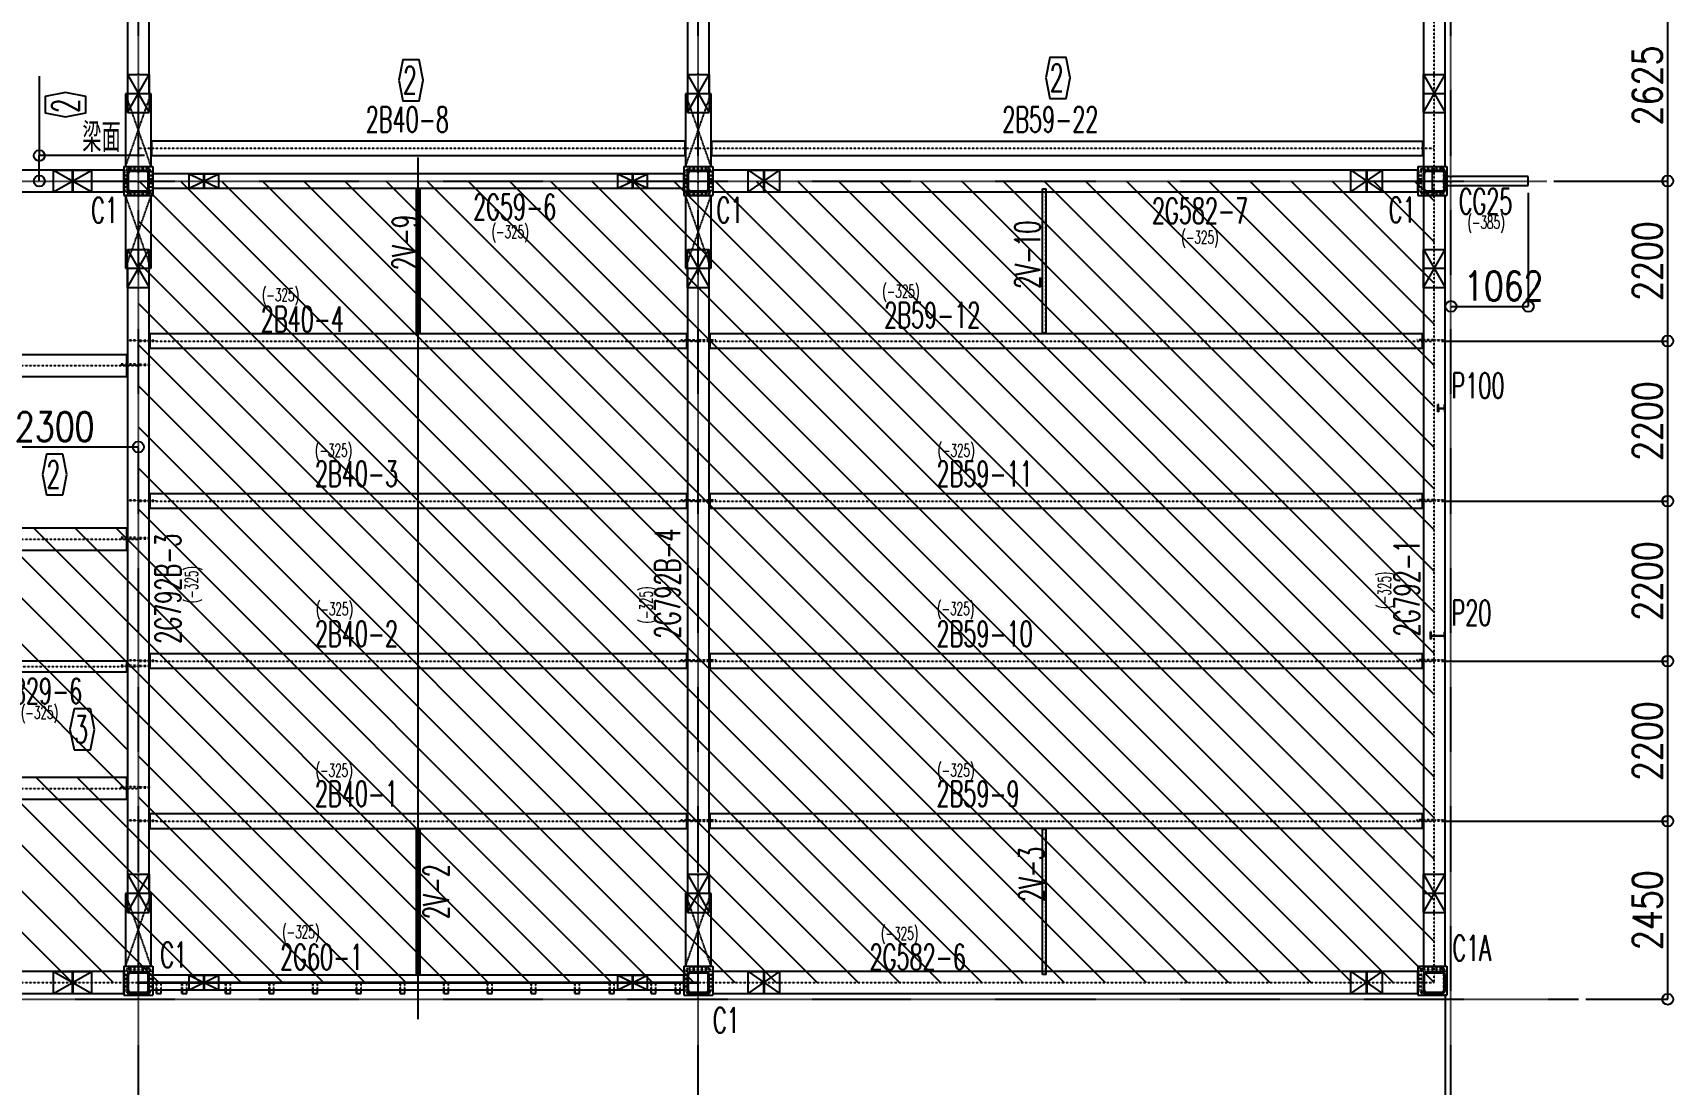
# Model space of a CAD drawing. Header units: millimetres. Extents: x -87051 to 180003, y -2961 to 97158.
# Drawn here: x 39429 to 61986, y 17183 to 31638 of the extents above; entities that cross this region are included whole.
import ezdxf
from ezdxf.enums import TextEntityAlignment as Align

# ---------------------------------------------------------------- set-up
doc = ezdxf.new("R2010")
doc.units = ezdxf.units.MM
doc.header["$LTSCALE"] = 0.2
doc.linetypes.add('CENTER', pattern=[2, 1.25, -0.25, 0.25, -0.25])
doc.linetypes.add('HIDDEN', pattern=[0.375, 0.25, -0.125])
doc.layers.add('梁側', color=7, linetype='Continuous')
doc.styles.get("Standard").update_dxf_attribs({"font": 'simplex.shx', "width": 0.8, "height": 700, "bigfont": 'extfont2.shx'})

msp = doc.modelspace()

# ---------------------------------------------------------------- linework, layer by layer
at = {"color": 8, "linetype": 'CENTER'}
for p, q in [((40880.4, 16438.1), (40880.4, 49550.6)), ((48580.4, 16438.1), (48580.4, 49550.6)), ((58930.4, 16438.1), (58930.4, 49550.6)), ((10730.4, 29600.6), (60244.7, 29600.6)), ((10730.4, 18350.6), (60682.7, 18350.6))]:
    msp.add_line(p, q, dxfattribs=at)
at = {"color": 8, "linetype": 'HIDDEN'}
for p, q in [((58700.4, 29600.6), (58700.4, 40100.6)), ((40705.4, 29800.6), (41055.4, 30800.6)), ((41055.4, 29800.6), (40705.4, 30800.6)), ((48405.4, 29800.6), (48755.4, 30800.6)), ((48755.4, 29800.6), (48405.4, 30800.6)), ((40880.4, 30050.6), (48580.4, 30050.6)), ((48580.4, 30050.1), (58700.4, 30050.1)), ((40752.9, 29775.6), (41007.9, 29775.6)), ((48452.9, 29775.6), (48707.9, 29775.6)), ((58547.9, 29775.6), (58802.9, 29775.6)), ((40705.4, 29473.1), (40705.4, 29728.1)), ((40724.4, 29473.1), (40724.4, 29728.1)), ((40752.9, 29756.6), (41007.9, 29756.6)), ((41036.4, 29473.1), (41036.4, 29728.1)), ((41055.4, 29473.1), (41055.4, 29728.1)), ((48405.4, 29473.1), (48405.4, 29728.1)), ((48424.4, 29473.1), (48424.4, 29728.1)), ((48452.9, 29756.6), (48707.9, 29756.6)), ((48736.4, 29473.1), (48736.4, 29728.1)), ((48755.4, 29473.1), (48755.4, 29728.1)), ((58500.4, 29473.1), (58500.4, 29728.1)), ((58519.4, 29473.1), (58519.4, 29728.1)), ((58547.9, 29756.6), (58802.9, 29756.6)), ((58700.4, 18580.6), (58700.4, 29600.6)), ((58831.4, 29473.1), (58831.4, 29728.1)), ((58850.4, 29473.1), (58850.4, 29728.1)), ((40705.4, 28400.6), (41055.4, 29400.6)), ((41055.4, 28400.6), (40705.4, 29400.6)), ((40752.9, 29444.6), (41007.9, 29444.6)), ((40752.9, 29425.6), (41007.9, 29425.6)), ((44750.4, 27510.6), (44750.4, 29491.1)), ((48405.4, 28400.6), (48755.4, 29400.6)), ((48755.4, 28400.6), (48405.4, 29400.6)), ((48452.9, 29444.6), (48707.9, 29444.6)), ((48452.9, 29425.6), (48707.9, 29425.6)), ((53360.4, 27510.6), (53360.4, 29491.1)), ((58547.9, 29444.6), (58802.9, 29444.6)), ((58547.9, 29425.6), (58802.9, 29425.6)), ((40873.4, 27413.6), (40730.4, 27413.6)), ((40730.4, 27413.6), (40730.4, 27404.6)), ((40873.4, 27404.6), (40730.4, 27404.6)), ((40873.4, 27413.6), (40873.4, 27404.6)), ((40880.4, 27400.6), (48580.4, 27400.6)), ((40887.4, 27413.6), (41030.4, 27413.6)), ((40887.4, 27413.6), (40887.4, 27404.6)), ((40887.4, 27404.6), (41030.4, 27404.6)), ((41040.4, 27413.6), (41120.4, 27413.6)), ((41040.4, 27404.6), (41120.4, 27404.6)), ((41120.4, 27413.6), (41120.4, 27404.6)), ((48420.4, 27413.6), (48340.4, 27413.6)), ((48340.4, 27413.6), (48340.4, 27404.6)), ((48420.4, 27404.6), (48340.4, 27404.6)), ((48573.4, 27413.6), (48430.4, 27413.6)), ((48573.4, 27404.6), (48430.4, 27404.6)), ((48573.4, 27413.6), (48573.4, 27404.6)), ((48580.4, 27400.6), (58700.4, 27400.6)), ((48587.4, 27417.6), (48730.4, 27417.6)), ((48587.4, 27417.6), (48587.4, 27405.6)), ((48587.4, 27405.6), (48730.4, 27405.6)), ((48740.4, 27417.6), (48820.4, 27417.6)), ((48740.4, 27405.6), (48820.4, 27405.6)), ((48820.4, 27417.6), (48820.4, 27405.6)), ((58540.4, 27417.6), (58460.4, 27417.6)), ((58460.4, 27417.6), (58460.4, 27405.6)), ((58540.4, 27405.6), (58460.4, 27405.6)), ((58693.4, 27417.6), (58550.4, 27417.6)), ((58693.4, 27405.6), (58550.4, 27405.6)), ((58693.4, 27417.6), (58693.4, 27405.6)), ((58707.4, 27417.6), (58850.4, 27417.6)), ((58707.4, 27417.6), (58707.4, 27405.6)), ((58707.4, 27405.6), (58850.4, 27405.6)), ((58850.4, 27417.6), (58850.4, 27405.6)), ((40720.4, 27084.6), (40640.4, 27084.6)), ((40640.4, 27084.6), (40640.4, 27068.6)), ((40720.4, 27068.6), (40640.4, 27068.6)), ((40873.4, 27084.6), (40730.4, 27084.6)), ((40873.4, 27068.6), (40730.4, 27068.6)), ((40873.4, 27084.6), (40873.4, 27068.6)), ((40887.4, 27084.6), (41030.4, 27084.6)), ((40887.4, 27084.6), (40887.4, 27068.6)), ((40887.4, 27068.6), (41030.4, 27068.6)), ((41030.4, 27084.6), (41030.4, 27068.6)), ((30680.4, 27062.6), (40880.4, 27062.6)), ((40873.4, 25213.6), (40730.4, 25213.6)), ((40730.4, 25213.6), (40730.4, 25204.6)), ((40873.4, 25204.6), (40730.4, 25204.6)), ((40873.4, 25213.6), (40873.4, 25204.6)), ((40880.4, 25200.6), (48580.4, 25200.6)), ((40887.4, 25213.6), (41030.4, 25213.6)), ((40887.4, 25213.6), (40887.4, 25204.6)), ((40887.4, 25204.6), (41030.4, 25204.6)), ((41040.4, 25213.6), (41120.4, 25213.6)), ((41040.4, 25204.6), (41120.4, 25204.6)), ((41120.4, 25213.6), (41120.4, 25204.6)), ((48420.4, 25213.6), (48340.4, 25213.6)), ((48340.4, 25213.6), (48340.4, 25204.6)), ((48420.4, 25204.6), (48340.4, 25204.6)), ((48573.4, 25213.6), (48430.4, 25213.6)), ((48573.4, 25204.6), (48430.4, 25204.6)), ((48573.4, 25213.6), (48573.4, 25204.6)), ((48580.4, 25200.6), (58700.4, 25200.6)), ((48587.4, 25217.6), (48730.4, 25217.6)), ((48587.4, 25217.6), (48587.4, 25205.6)), ((48587.4, 25205.6), (48730.4, 25205.6)), ((48740.4, 25217.6), (48820.4, 25217.6)), ((48740.4, 25205.6), (48820.4, 25205.6)), ((48820.4, 25217.6), (48820.4, 25205.6)), ((58540.4, 25217.6), (58460.4, 25217.6)), ((58460.4, 25217.6), (58460.4, 25205.6)), ((58540.4, 25205.6), (58460.4, 25205.6)), ((58693.4, 25217.6), (58550.4, 25217.6)), ((58693.4, 25205.6), (58550.4, 25205.6)), ((58693.4, 25217.6), (58693.4, 25205.6)), ((58707.4, 25217.6), (58850.4, 25217.6)), ((58707.4, 25217.6), (58707.4, 25205.6)), ((58707.4, 25205.6), (58850.4, 25205.6)), ((58850.4, 25217.6), (58850.4, 25205.6)), ((30680.4, 24675.6), (40880.4, 24675.6)), ((40720.4, 24697.6), (40640.4, 24697.6)), ((40640.4, 24697.6), (40640.4, 24681.6)), ((40720.4, 24681.6), (40640.4, 24681.6)), ((40873.4, 24697.6), (40730.4, 24697.6)), ((40873.4, 24681.6), (40730.4, 24681.6)), ((40873.4, 24697.6), (40873.4, 24681.6)), ((40887.4, 24697.6), (41030.4, 24697.6)), ((40887.4, 24697.6), (40887.4, 24681.6)), ((40887.4, 24681.6), (41030.4, 24681.6)), ((41030.4, 24697.6), (41030.4, 24681.6)), ((40873.4, 23013.6), (40730.4, 23013.6)), ((40730.4, 23013.6), (40730.4, 23004.6)), ((40873.4, 23013.6), (40873.4, 23004.6)), ((40887.4, 23013.6), (41030.4, 23013.6)), ((40887.4, 23013.6), (40887.4, 23004.6)), ((41040.4, 23013.6), (41120.4, 23013.6)), ((41120.4, 23013.6), (41120.4, 23004.6)), ((48420.4, 23013.6), (48340.4, 23013.6)), ((48340.4, 23013.6), (48340.4, 23004.6)), ((48573.4, 23013.6), (48430.4, 23013.6)), ((48573.4, 23013.6), (48573.4, 23004.6)), ((48587.4, 23017.6), (48730.4, 23017.6)), ((48587.4, 23017.6), (48587.4, 23005.6)), ((48740.4, 23017.6), (48820.4, 23017.6)), ((48820.4, 23017.6), (48820.4, 23005.6)), ((58540.4, 23017.6), (58460.4, 23017.6)), ((58460.4, 23017.6), (58460.4, 23005.6)), ((58693.4, 23017.6), (58550.4, 23017.6)), ((58693.4, 23017.6), (58693.4, 23005.6)), ((58707.4, 23017.6), (58850.4, 23017.6)), ((58707.4, 23017.6), (58707.4, 23005.6)), ((58850.4, 23017.6), (58850.4, 23005.6)), ((38429.9, 22925.6), (40880.4, 22925.6)), ((40720.4, 22937.4), (40640.4, 22937.4)), ((40640.4, 22937.4), (40640.4, 22928.4)), ((40720.4, 22928.4), (40640.4, 22928.4)), ((40873.4, 23004.6), (40730.4, 23004.6)), ((40873.4, 22937.4), (40730.4, 22937.4)), ((40873.4, 22928.4), (40730.4, 22928.4)), ((40873.4, 22937.4), (40873.4, 22928.4)), ((40880.4, 23000.6), (48580.4, 23000.6)), ((40887.4, 23004.6), (41030.4, 23004.6)), ((40887.4, 22937.4), (41030.4, 22937.4)), ((40887.4, 22937.4), (40887.4, 22928.4)), ((40887.4, 22928.4), (41030.4, 22928.4)), ((41030.4, 22937.4), (41030.4, 22928.4)), ((41040.4, 23004.6), (41120.4, 23004.6)), ((48420.4, 23004.6), (48340.4, 23004.6)), ((48573.4, 23004.6), (48430.4, 23004.6)), ((48580.4, 23000.6), (58700.4, 23000.6)), ((48587.4, 23005.6), (48730.4, 23005.6)), ((48740.4, 23005.6), (48820.4, 23005.6)), ((58540.4, 23005.6), (58460.4, 23005.6)), ((58693.4, 23005.6), (58550.4, 23005.6)), ((58707.4, 23005.6), (58850.4, 23005.6)), ((30680.4, 21250.6), (40880.4, 21250.6)), ((40720.4, 21273.1), (40640.4, 21273.1)), ((40640.4, 21273.1), (40640.4, 21257.1)), ((40720.4, 21257.1), (40640.4, 21257.1)), ((40873.4, 21273.1), (40730.4, 21273.1)), ((40873.4, 21257.1), (40730.4, 21257.1)), ((40873.4, 21273.1), (40873.4, 21257.1)), ((40887.4, 21273.1), (41030.4, 21273.1)), ((40887.4, 21273.1), (40887.4, 21257.1)), ((40887.4, 21257.1), (41030.4, 21257.1)), ((41030.4, 21273.1), (41030.4, 21257.1)), ((40873.4, 20813.6), (40730.4, 20813.6)), ((40730.4, 20813.6), (40730.4, 20804.6)), ((40873.4, 20804.6), (40730.4, 20804.6)), ((40873.4, 20813.6), (40873.4, 20804.6)), ((40880.4, 20800.6), (48580.4, 20800.6)), ((40887.4, 20813.6), (41030.4, 20813.6)), ((40887.4, 20813.6), (40887.4, 20804.6)), ((40887.4, 20804.6), (41030.4, 20804.6)), ((41040.4, 20813.6), (41120.4, 20813.6)), ((41040.4, 20804.6), (41120.4, 20804.6)), ((41120.4, 20813.6), (41120.4, 20804.6)), ((48420.4, 20813.6), (48340.4, 20813.6)), ((48340.4, 20813.6), (48340.4, 20804.6)), ((48420.4, 20804.6), (48340.4, 20804.6)), ((48573.4, 20813.6), (48430.4, 20813.6)), ((48573.4, 20804.6), (48430.4, 20804.6)), ((48573.4, 20813.6), (48573.4, 20804.6)), ((48580.4, 20800.6), (58700.4, 20800.6)), ((48587.4, 20817.6), (48730.4, 20817.6)), ((48587.4, 20817.6), (48587.4, 20805.6)), ((48587.4, 20805.6), (48730.4, 20805.6)), ((48740.4, 20817.6), (48820.4, 20817.6)), ((48740.4, 20805.6), (48820.4, 20805.6)), ((48820.4, 20817.6), (48820.4, 20805.6)), ((58540.4, 20817.6), (58460.4, 20817.6)), ((58460.4, 20817.6), (58460.4, 20805.6)), ((58540.4, 20805.6), (58460.4, 20805.6)), ((58693.4, 20817.6), (58550.4, 20817.6)), ((58693.4, 20805.6), (58550.4, 20805.6)), ((58693.4, 20817.6), (58693.4, 20805.6)), ((58707.4, 20817.6), (58850.4, 20817.6)), ((58707.4, 20817.6), (58707.4, 20805.6)), ((58707.4, 20805.6), (58850.4, 20805.6)), ((58850.4, 20817.6), (58850.4, 20805.6)), ((44750.4, 18690.6), (44750.4, 20690.6)), ((53360.4, 18690.6), (53360.4, 20690.6)), ((40705.4, 18805.6), (41055.4, 19805.6)), ((41055.4, 18805.6), (40705.4, 19805.6)), ((48405.4, 18805.6), (48755.4, 19805.6)), ((48755.4, 18805.6), (48405.4, 19805.6)), ((40705.4, 18478.1), (40705.4, 18733.1)), ((40724.4, 18478.1), (40724.4, 18733.1)), ((40752.9, 18780.6), (41007.9, 18780.6)), ((40752.9, 18761.6), (41007.9, 18761.6)), ((41036.4, 18478.1), (41036.4, 18733.1)), ((41055.4, 18478.1), (41055.4, 18733.1)), ((48405.4, 18478.1), (48405.4, 18733.1)), ((48424.4, 18478.1), (48424.4, 18733.1)), ((48452.9, 18780.6), (48707.9, 18780.6)), ((48452.9, 18761.6), (48707.9, 18761.6)), ((48736.4, 18478.1), (48736.4, 18733.1)), ((48755.4, 18478.1), (48755.4, 18733.1)), ((58500.4, 18478.1), (58500.4, 18733.1)), ((58519.4, 18478.1), (58519.4, 18733.1)), ((58547.9, 18780.6), (58802.9, 18780.6)), ((58547.9, 18761.6), (58802.9, 18761.6)), ((58831.4, 18478.1), (58831.4, 18733.1)), ((58850.4, 18478.1), (58850.4, 18733.1)), ((30680.4, 18580.6), (40880.4, 18580.6)), ((40880.4, 18580.6), (48580.4, 18580.6)), ((41130.4, 18480.6), (41130.4, 18575.1)), ((41136.4, 18480.6), (41136.4, 18575.1)), ((41195.4, 18480.6), (41195.4, 18575.1)), ((41480.4, 18480.6), (41480.4, 18575.1)), ((41486.4, 18480.6), (41486.4, 18575.1)), ((41545.4, 18480.6), (41545.4, 18575.1)), ((42080.4, 18480.6), (42080.4, 18575.1)), ((42086.4, 18480.6), (42086.4, 18575.1)), ((42145.4, 18480.6), (42145.4, 18575.1)), ((42680.4, 18480.6), (42680.4, 18575.1)), ((42686.4, 18480.6), (42686.4, 18575.1)), ((42745.4, 18480.6), (42745.4, 18575.1)), ((43280.4, 18480.6), (43280.4, 18575.1)), ((43286.4, 18480.6), (43286.4, 18575.1)), ((43345.4, 18480.6), (43345.4, 18575.1)), ((43880.4, 18480.6), (43880.4, 18575.1)), ((43886.4, 18480.6), (43886.4, 18575.1)), ((43945.4, 18480.6), (43945.4, 18575.1)), ((44480.4, 18480.6), (44480.4, 18575.1)), ((44486.4, 18480.6), (44486.4, 18575.1)), ((44545.4, 18480.6), (44545.4, 18575.1)), ((45080.4, 18480.6), (45080.4, 18575.1)), ((45086.4, 18480.6), (45086.4, 18575.1)), ((45145.4, 18480.6), (45145.4, 18575.1)), ((45680.4, 18480.6), (45680.4, 18575.1)), ((45686.4, 18480.6), (45686.4, 18575.1)), ((45745.4, 18480.6), (45745.4, 18575.1)), ((46280.4, 18480.6), (46280.4, 18575.1)), ((46286.4, 18480.6), (46286.4, 18575.1)), ((46345.4, 18480.6), (46345.4, 18575.1)), ((46880.4, 18480.6), (46880.4, 18575.1)), ((46886.4, 18480.6), (46886.4, 18575.1)), ((46945.4, 18480.6), (46945.4, 18575.1)), ((47360.4, 18480.6), (47360.4, 18575.1)), ((47366.4, 18480.6), (47366.4, 18575.1)), ((47425.4, 18480.6), (47425.4, 18575.1)), ((47930.4, 18480.6), (47930.4, 18575.1)), ((47936.4, 18480.6), (47936.4, 18575.1)), ((47995.4, 18480.6), (47995.4, 18575.1)), ((48265.4, 18480.6), (48265.4, 18575.1)), ((48271.4, 18480.6), (48271.4, 18575.1)), ((48330.4, 18480.6), (48330.4, 18575.1)), ((48580.4, 18580.6), (58700.4, 18580.6)), ((40752.9, 18449.6), (41007.9, 18449.6)), ((40752.9, 18430.6), (41007.9, 18430.6)), ((48452.9, 18449.6), (48707.9, 18449.6)), ((48452.9, 18430.6), (48707.9, 18430.6)), ((58547.9, 18449.6), (58802.9, 18449.6)), ((58547.9, 18430.6), (58802.9, 18430.6))]:
    msp.add_line(p, q, dxfattribs=at)
at = {"color": 8, "linetype": 'Continuous'}
for p, q in [((40730.4, 38895.6), (40730.4, 30805.6)), ((41030.4, 30805.6), (41030.4, 38895.6)), ((48430.4, 38895.6), (48430.4, 30805.6)), ((48730.4, 30805.6), (48730.4, 38895.6)), ((58550.4, 38895.6), (58550.4, 30805.6)), ((58850.4, 30805.6), (58850.4, 38895.6)), ((61911, 29600.6), (61911, 32225.6)), ((39518.4, 31042.4), (39518.4, 29950.6)), ((40730.4, 31065.6), (41030.4, 31065.6)), ((40730.4, 31065.6), (40730.4, 30540.6)), ((40730.4, 31065.6), (41030.4, 30540.6)), ((40730.4, 30540.6), (41030.4, 31065.6)), ((41030.4, 31065.6), (41030.4, 30540.6)), ((48430.4, 31065.6), (48730.4, 31065.6)), ((48430.4, 31065.6), (48430.4, 30540.6)), ((48430.4, 31065.6), (48730.4, 30540.6)), ((48430.4, 30540.6), (48730.4, 31065.6)), ((48730.4, 31065.6), (48730.4, 30540.6)), ((58550.4, 31065.6), (58850.4, 31065.6)), ((58550.4, 30540.6), (58550.4, 31065.6)), ((58550.4, 30540.6), (58850.4, 31065.6)), ((58550.4, 31065.6), (58850.4, 30540.6)), ((58850.4, 30540.6), (58850.4, 31065.6)), ((41055.4, 30800.6), (40705.4, 30800.6)), ((40705.4, 30800.6), (40705.4, 29800.6)), ((40730.4, 30805.6), (41030.4, 30805.6)), ((41055.4, 29800.6), (41055.4, 30800.6)), ((48755.4, 30800.6), (48405.4, 30800.6)), ((48405.4, 30800.6), (48405.4, 29800.6)), ((48430.4, 30805.6), (48730.4, 30805.6)), ((48755.4, 29800.6), (48755.4, 30800.6)), ((58550.4, 30805.6), (58850.4, 30805.6)), ((58850.4, 30800.6), (58550.4, 30800.6)), ((58550.4, 30800.6), (58550.4, 29800.6)), ((58850.4, 29800.6), (58850.4, 30800.6)), ((40730.4, 30540.6), (41030.4, 30540.6)), ((48430.4, 30540.6), (48730.4, 30540.6)), ((58550.4, 30540.6), (58850.4, 30540.6)), ((41065.4, 29950.6), (41065.4, 30150.6)), ((41065.4, 30150.6), (48395.4, 30150.6)), ((48395.4, 30150.6), (48395.4, 29950.6)), ((48765.4, 29950.6), (48765.4, 30149.6)), ((48765.4, 30149.6), (58540.4, 30149.6)), ((58540.4, 30149.6), (58540.4, 29950.6)), ((39518.4, 29600.6), (39518.4, 29950.6)), ((40965.4, 29950.6), (39518.4, 29950.6)), ((40680.4, 29800.6), (41080.4, 29800.6)), ((40680.4, 29800.6), (40680.4, 29400.6)), ((40705.4, 29800.6), (41055.4, 29800.6)), ((41065.4, 29950.6), (48395.4, 29950.6)), ((41080.4, 29800.6), (41080.4, 29400.6)), ((44730.4, 18075.9), (44730.4, 29923.1)), ((48380.4, 29800.6), (48780.4, 29800.6)), ((48380.4, 29800.6), (48380.4, 29400.6)), ((48405.4, 29800.6), (48755.4, 29800.6)), ((48765.4, 29950.6), (58540.4, 29950.6)), ((48780.4, 29800.6), (48780.4, 29400.6)), ((58475.4, 29800.6), (58875.4, 29800.6)), ((58475.4, 29800.6), (58475.4, 29400.6)), ((58550.4, 29800.6), (58850.4, 29800.6)), ((58875.4, 29800.6), (58875.4, 29400.6)), ((39975.4, 29750.6), (31585.4, 29750.6)), ((39715.4, 29750.6), (40240.4, 29750.6)), ((39715.4, 29450.6), (39715.4, 29750.6)), ((39715.4, 29450.6), (40240.4, 29750.6)), ((39715.4, 29750.6), (40240.4, 29450.6)), ((39975.4, 29450.6), (39975.4, 29750.6)), ((39980.4, 29750.6), (39980.4, 29450.6)), ((40680.4, 29750.6), (39980.4, 29750.6)), ((40240.4, 29450.6), (40240.4, 29750.6)), ((40680.4, 29450.6), (40680.4, 29750.6)), ((40730.4, 29490.6), (40730.4, 29710.6)), ((40746.4, 29490.6), (40746.4, 29710.6)), ((40770.4, 29750.6), (40990.4, 29750.6)), ((40770.4, 29734.6), (40990.4, 29734.6)), ((40892.2, 29600.6), (51912.2, 18580.6)), ((41014.4, 29490.6), (41014.4, 29710.6)), ((41030.4, 29490.6), (41030.4, 29710.6)), ((41080.4, 29700.1), (41080.4, 29501.1)), ((41780.4, 29700.1), (41080.4, 29700.1)), ((41457.9, 29600.6), (52477.9, 18580.6)), ((41580.4, 29700.6), (41985.4, 29700.6)), ((41580.4, 29500.6), (41580.4, 29700.6)), ((41580.4, 29500.6), (41985.4, 29700.6)), ((41580.4, 29700.6), (41985.4, 29500.6)), ((41780.4, 29501.1), (41780.4, 29700.1)), ((41785.4, 29700.1), (41785.4, 29501.1)), ((47675.4, 29700.1), (41785.4, 29700.1)), ((41985.4, 29500.6), (41985.4, 29700.6)), ((42023.6, 29600.6), (53043.6, 18580.6)), ((42589.2, 29600.6), (53609.2, 18580.6)), ((43154.9, 29600.6), (54174.9, 18580.6)), ((43720.6, 29600.6), (54740.6, 18580.6)), ((44286.3, 29600.6), (55306.3, 18580.6)), ((44852, 29600.6), (55872, 18580.6)), ((45417.7, 29600.6), (56437.7, 18580.6)), ((45983.4, 29600.6), (57003.4, 18580.6)), ((46549, 29600.6), (57569, 18580.6)), ((47114.7, 29600.6), (58134.7, 18580.6)), ((47475.4, 29700.6), (47880.4, 29700.6)), ((47475.4, 29500.6), (47475.4, 29700.6)), ((47475.4, 29500.6), (47880.4, 29700.6)), ((47475.4, 29700.6), (47880.4, 29500.6)), ((47675.4, 29501.1), (47675.4, 29700.1)), ((47680.4, 29700.1), (47680.4, 29501.1)), ((48380.4, 29700.1), (47680.4, 29700.1)), ((47680.4, 29600.6), (58700.4, 18580.6)), ((47880.4, 29500.6), (47880.4, 29700.6)), ((48246.1, 29600.6), (58700.4, 19146.3)), ((48380.4, 29501.1), (48380.4, 29700.1)), ((48430.4, 29490.6), (48430.4, 29710.6)), ((48446.4, 29490.6), (48446.4, 29710.6)), ((48470.4, 29750.6), (48690.4, 29750.6)), ((48470.4, 29734.6), (48690.4, 29734.6)), ((48714.4, 29490.6), (48714.4, 29710.6)), ((48730.4, 29490.6), (48730.4, 29710.6)), ((48780.4, 29750.6), (48780.4, 29450.6)), ((49480.4, 29750.6), (48780.4, 29750.6)), ((48811.8, 29600.6), (58700.4, 19712)), ((49265.4, 29750.6), (49700.4, 29750.6)), ((49265.4, 29450.6), (49265.4, 29750.6)), ((49265.4, 29450.6), (49700.4, 29750.6)), ((49265.4, 29750.6), (49700.4, 29450.6)), ((49377.5, 29600.6), (58700.4, 20277.7)), ((49480.4, 29450.6), (49480.4, 29750.6)), ((49485.4, 29750.6), (49485.4, 29450.6)), ((57770.4, 29750.6), (49485.4, 29750.6)), ((49700.4, 29450.6), (49700.4, 29750.6)), ((49943.2, 29600.6), (58700.4, 20843.4)), ((50508.8, 29600.6), (58700.4, 21409)), ((51074.5, 29600.6), (58700.4, 21974.7)), ((51640.2, 29600.6), (58700.4, 22540.4)), ((52205.9, 29600.6), (58700.4, 23106.1)), ((52771.6, 29600.6), (58700.4, 23671.8)), ((53337.3, 29600.6), (58700.4, 24237.5)), ((53902.9, 29600.6), (58700.4, 24803.2)), ((54468.6, 29600.6), (58700.4, 25368.8)), ((55034.3, 29600.6), (58700.4, 25934.5)), ((55600, 29600.6), (58700.4, 26500.2)), ((56165.7, 29600.6), (58700.4, 27065.9)), ((56731.4, 29600.6), (58700.4, 27631.6)), ((57297.1, 29600.6), (58700.4, 28197.3)), ((57555.4, 29750.6), (57990.4, 29750.6)), ((57555.4, 29450.6), (57555.4, 29750.6)), ((57555.4, 29450.6), (57990.4, 29750.6)), ((57555.4, 29750.6), (57990.4, 29450.6)), ((57770.4, 29450.6), (57770.4, 29750.6)), ((57775.4, 29750.6), (57775.4, 29450.6)), ((58475.4, 29750.6), (57775.4, 29750.6)), ((57862.7, 29600.6), (58700.4, 28763)), ((57990.4, 29450.6), (57990.4, 29750.6)), ((58428.4, 29600.6), (58700.4, 29328.6)), ((58475.4, 29450.6), (58475.4, 29750.6)), ((58550.4, 29490.6), (58550.4, 29710.6)), ((58566.4, 29490.6), (58566.4, 29710.6)), ((58590.4, 29750.6), (58810.4, 29750.6)), ((58590.4, 29734.6), (58810.4, 29734.6)), ((58675.4, 29473.1), (58675.4, 29728.1)), ((58834.4, 29490.6), (58834.4, 29710.6)), ((58850.4, 29490.6), (58850.4, 29710.6)), ((58875.4, 29663.1), (58875.4, 29538.1)), ((59992.4, 29663.1), (58875.4, 29663.1)), ((59992.4, 29538.1), (59992.4, 29663.1)), ((60344.7, 29600.6), (61911, 29600.6)), ((60344.7, 29600.6), (61911, 29600.6)), ((61911, 27400.6), (61911, 29600.6)), ((31585.4, 29450.6), (39975.4, 29450.6)), ((39715.4, 29450.6), (40240.4, 29450.6)), ((39980.4, 29450.6), (40680.4, 29450.6)), ((40680.4, 29400.6), (41080.4, 29400.6)), ((41055.4, 29400.6), (40705.4, 29400.6)), ((40705.4, 29400.6), (40705.4, 28400.6)), ((40770.4, 29466.6), (40990.4, 29466.6)), ((40770.4, 29450.6), (40990.4, 29450.6)), ((41055.4, 28400.6), (41055.4, 29400.6)), ((41080.4, 29501.1), (41780.4, 29501.1)), ((41580.4, 29500.6), (41985.4, 29500.6)), ((41785.4, 29501.1), (47675.4, 29501.1)), ((44705.4, 29491.1), (44755.4, 29491.1)), ((44705.4, 27510.6), (44705.4, 29491.1)), ((44755.4, 27510.6), (44755.4, 29491.1)), ((47475.4, 29500.6), (47880.4, 29500.6)), ((47680.4, 29501.1), (48380.4, 29501.1)), ((48380.4, 29400.6), (48780.4, 29400.6)), ((48755.4, 29400.6), (48405.4, 29400.6)), ((48405.4, 29400.6), (48405.4, 28400.6)), ((48470.4, 29466.6), (48690.4, 29466.6)), ((48470.4, 29450.6), (48690.4, 29450.6)), ((48755.4, 28400.6), (48755.4, 29400.6)), ((48780.4, 29450.6), (49480.4, 29450.6)), ((49265.4, 29450.6), (49700.4, 29450.6)), ((49485.4, 29450.6), (57770.4, 29450.6)), ((53315.4, 29491.1), (53365.4, 29491.1)), ((53315.4, 27510.6), (53315.4, 29491.1)), ((53365.4, 27510.6), (53365.4, 29491.1)), ((57555.4, 29450.6), (57990.4, 29450.6)), ((57775.4, 29450.6), (58475.4, 29450.6)), ((58475.4, 29400.6), (58875.4, 29400.6)), ((58850.4, 29400.6), (58550.4, 29400.6)), ((58550.4, 29400.6), (58550.4, 28400.6)), ((58590.4, 29466.6), (58810.4, 29466.6)), ((58590.4, 29450.6), (58810.4, 29450.6)), ((58850.4, 28400.6), (58850.4, 29400.6)), ((58875.4, 29538.1), (59992.4, 29538.1)), ((59992.4, 29438.1), (59992.4, 27876.6)), ((40880.4, 29046.7), (51346.5, 18580.6)), ((40730.4, 28660.6), (41030.4, 28660.6)), ((40730.4, 28135.6), (40730.4, 28660.6)), ((40730.4, 28135.6), (41030.4, 28660.6)), ((40730.4, 28660.6), (41030.4, 28135.6)), ((41030.4, 28135.6), (41030.4, 28660.6)), ((48430.4, 28660.6), (48730.4, 28660.6)), ((48430.4, 28135.6), (48430.4, 28660.6)), ((48430.4, 28135.6), (48730.4, 28660.6)), ((48430.4, 28660.6), (48730.4, 28135.6)), ((48730.4, 28135.6), (48730.4, 28660.6)), ((58550.4, 28660.6), (58850.4, 28660.6)), ((58550.4, 28135.6), (58550.4, 28660.6)), ((58550.4, 28135.6), (58850.4, 28660.6)), ((58550.4, 28660.6), (58850.4, 28135.6)), ((58850.4, 28135.6), (58850.4, 28660.6)), ((40880.4, 28481), (50780.8, 18580.6)), ((40705.4, 28400.6), (41055.4, 28400.6)), ((41030.4, 28395.6), (40730.4, 28395.6)), ((40730.4, 28395.6), (40730.4, 19810.6)), ((41030.4, 19810.6), (41030.4, 28395.6)), ((48405.4, 28400.6), (48755.4, 28400.6)), ((48730.4, 28395.6), (48430.4, 28395.6)), ((48430.4, 28395.6), (48430.4, 19810.6)), ((48730.4, 19810.6), (48730.4, 28395.6)), ((58550.4, 28400.6), (58850.4, 28400.6)), ((58850.4, 28395.6), (58550.4, 28395.6)), ((58550.4, 28395.6), (58550.4, 19810.6)), ((58850.4, 19810.6), (58850.4, 28395.6)), ((40730.4, 28135.6), (41030.4, 28135.6)), ((48430.4, 28135.6), (48730.4, 28135.6)), ((58550.4, 28135.6), (58850.4, 28135.6)), ((40880.4, 27915.3), (50215.1, 18580.6)), ((58930.4, 27876.6), (59992.4, 27876.6)), ((40880.4, 27349.6), (49649.4, 18580.6)), ((41030.4, 27413.6), (41040.4, 27413.6)), ((41030.4, 27404.6), (41040.4, 27404.6)), ((41040.4, 27500.6), (41040.4, 27300.6)), ((48420.4, 27500.6), (41040.4, 27500.6)), ((41040.4, 27300.6), (48420.4, 27300.6)), ((44755.4, 27510.6), (44705.4, 27510.6)), ((48420.4, 27300.6), (48420.4, 27500.6)), ((48430.4, 27413.6), (48420.4, 27413.6)), ((48430.4, 27404.6), (48420.4, 27404.6)), ((48730.4, 27417.6), (48740.4, 27417.6)), ((48730.4, 27405.6), (48740.4, 27405.6)), ((48740.4, 27500.1), (48740.4, 27301.1)), ((58540.4, 27500.1), (48740.4, 27500.1)), ((48740.4, 27301.1), (58540.4, 27301.1)), ((53365.4, 27510.6), (53315.4, 27510.6)), ((58540.4, 27301.1), (58540.4, 27500.1)), ((58550.4, 27417.6), (58540.4, 27417.6)), ((58550.4, 27405.6), (58540.4, 27405.6)), ((58800.4, 27400.6), (61911, 27400.6)), ((58800.4, 27400.6), (61911, 27400.6)), ((61911, 25200.6), (61911, 27400.6)), ((40720.4, 27212.6), (30840.4, 27212.6)), ((40720.4, 26912.6), (40720.4, 27212.6)), ((40730.4, 27084.6), (40720.4, 27084.6)), ((40730.4, 27068.6), (40720.4, 27068.6)), ((30840.4, 26912.6), (40720.4, 26912.6)), ((40880.4, 26784), (49083.8, 18580.6)), ((58750.4, 26425.6), (58750.4, 26525.6)), ((58758.4, 26525.6), (58750.4, 26525.6)), ((58758.4, 26425.6), (58750.4, 26425.6)), ((58758.4, 26486.6), (58758.4, 26525.6)), ((58758.4, 26464.6), (58758.4, 26425.6)), ((58766.4, 26478.6), (58834.4, 26478.6)), ((58766.4, 26472.6), (58834.4, 26472.6)), ((58842.4, 26525.6), (58850.4, 26525.6)), ((58842.4, 26486.6), (58842.4, 26525.6)), ((58842.4, 26464.6), (58842.4, 26425.6)), ((58842.4, 26425.6), (58850.4, 26425.6)), ((58850.4, 26425.6), (58850.4, 26525.6)), ((40880.4, 26218.3), (48518.1, 18580.6)), ((40880.4, 25943.2), (38580.4, 25943.2)), ((40880.4, 25652.6), (47952.4, 18580.6)), ((41040.4, 25300.6), (41040.4, 25100.6)), ((48420.4, 25300.6), (41040.4, 25300.6)), ((48420.4, 25100.6), (48420.4, 25300.6)), ((48740.4, 25300.1), (48740.4, 25101.1)), ((58540.4, 25300.1), (48740.4, 25300.1)), ((58540.4, 25101.1), (58540.4, 25300.1)), ((40880.4, 25086.9), (47386.7, 18580.6)), ((41030.4, 25213.6), (41040.4, 25213.6)), ((41030.4, 25204.6), (41040.4, 25204.6)), ((41040.4, 25100.6), (48420.4, 25100.6)), ((48430.4, 25213.6), (48420.4, 25213.6)), ((48430.4, 25204.6), (48420.4, 25204.6)), ((48730.4, 25217.6), (48740.4, 25217.6)), ((48730.4, 25205.6), (48740.4, 25205.6)), ((48740.4, 25101.1), (58540.4, 25101.1)), ((58550.4, 25217.6), (58540.4, 25217.6)), ((58550.4, 25205.6), (58540.4, 25205.6)), ((58800.4, 25200.6), (61911, 25200.6)), ((58800.4, 25200.6), (61911, 25200.6)), ((61911, 23000.6), (61911, 25200.6)), ((40720.4, 24825.6), (30840.4, 24825.6)), ((33723.5, 24825.6), (39968.5, 18580.6)), ((34289.2, 24825.6), (40534.2, 18580.6)), ((37117.7, 24825.6), (40730.4, 21212.9)), ((37683.3, 24825.6), (40730.4, 21778.5)), ((38313.3, 24825.6), (44558.3, 18580.6)), ((38879, 24825.6), (45124, 18580.6)), ((39444.6, 24825.6), (45689.6, 18580.6)), ((40010.3, 24825.6), (46255.3, 18580.6)), ((40576, 24825.6), (46821, 18580.6)), ((40720.4, 24525.6), (40720.4, 24825.6)), ((40730.4, 24697.6), (40720.4, 24697.6)), ((40730.4, 24681.6), (40720.4, 24681.6)), ((30840.4, 24525.6), (40720.4, 24525.6)), ((58650.4, 23300.6), (58650.4, 23400.6)), ((58658.4, 23400.6), (58650.4, 23400.6)), ((58658.4, 23300.6), (58650.4, 23300.6)), ((58658.4, 23361.4), (58658.4, 23400.6)), ((58658.4, 23339.9), (58658.4, 23300.6)), ((58666.4, 23353.4), (58834.4, 23353.4)), ((58666.4, 23347.9), (58834.4, 23347.9)), ((58842.4, 23400.6), (58850.4, 23400.6)), ((58842.4, 23361.4), (58842.4, 23400.6)), ((58842.4, 23339.9), (58842.4, 23300.6)), ((58842.4, 23300.6), (58850.4, 23300.6)), ((58850.4, 23300.6), (58850.4, 23400.6)), ((41030.4, 23013.6), (41040.4, 23013.6)), ((41040.4, 23100.6), (41040.4, 22900.6)), ((48420.4, 23100.6), (41040.4, 23100.6)), ((48420.4, 22900.6), (48420.4, 23100.6)), ((48430.4, 23013.6), (48420.4, 23013.6)), ((48730.4, 23017.6), (48740.4, 23017.6)), ((48740.4, 23100.1), (48740.4, 22901.1)), ((58540.4, 23100.1), (48740.4, 23100.1)), ((58540.4, 22901.1), (58540.4, 23100.1)), ((58550.4, 23017.6), (58540.4, 23017.6)), ((40720.4, 23000.1), (38789.4, 23000.1)), ((38789.4, 22851.1), (40720.4, 22851.1)), ((40720.4, 22851.1), (40720.4, 23000.1)), ((40730.4, 22937.4), (40720.4, 22937.4)), ((40730.4, 22928.4), (40720.4, 22928.4)), ((41030.4, 23004.6), (41040.4, 23004.6)), ((41040.4, 22900.6), (48420.4, 22900.6)), ((48430.4, 23004.6), (48420.4, 23004.6)), ((48730.4, 23005.6), (48740.4, 23005.6)), ((48740.4, 22901.1), (58540.4, 22901.1)), ((58550.4, 23005.6), (58540.4, 23005.6)), ((58800.4, 23000.6), (61911, 23000.6)), ((58800.4, 23000.6), (61911, 23000.6)), ((61911, 20800.6), (61911, 23000.6)), ((40880.4, 21692.8), (43992.6, 18580.6)), ((40720.4, 21400.6), (30840.4, 21400.6)), ((38344.2, 21400.6), (41164.2, 18580.6)), ((38909.8, 21400.6), (41729.8, 18580.6)), ((39475.5, 21400.6), (42295.5, 18580.6)), ((40041.2, 21400.6), (42861.2, 18580.6)), ((40720.4, 21100.6), (40720.4, 21400.6)), ((40730.4, 21273.1), (40720.4, 21273.1)), ((40730.4, 21257.1), (40720.4, 21257.1)), ((30840.4, 21100.6), (40720.4, 21100.6)), ((40880.4, 21127.1), (43426.9, 18580.6)), ((41030.4, 20813.6), (41040.4, 20813.6)), ((41030.4, 20804.6), (41040.4, 20804.6)), ((41040.4, 20900.6), (41040.4, 20700.6)), ((48420.4, 20900.6), (41040.4, 20900.6)), ((48420.4, 20700.6), (48420.4, 20900.6)), ((48430.4, 20813.6), (48420.4, 20813.6)), ((48430.4, 20804.6), (48420.4, 20804.6)), ((48730.4, 20817.6), (48740.4, 20817.6)), ((48730.4, 20805.6), (48740.4, 20805.6)), ((48740.4, 20900.1), (48740.4, 20701.1)), ((58540.4, 20900.1), (48740.4, 20900.1)), ((58540.4, 20701.1), (58540.4, 20900.1)), ((58550.4, 20817.6), (58540.4, 20817.6)), ((58550.4, 20805.6), (58540.4, 20805.6)), ((58800.4, 20800.6), (61911, 20800.6)), ((58800.4, 20800.6), (61911, 20800.6)), ((61911, 18350.6), (61911, 20800.6)), ((41040.4, 20700.6), (48420.4, 20700.6)), ((44705.4, 20690.6), (44755.4, 20690.6)), ((44705.4, 18690.6), (44705.4, 20690.6)), ((44755.4, 18690.6), (44755.4, 20690.6)), ((48740.4, 20701.1), (58540.4, 20701.1)), ((53315.4, 20690.6), (53365.4, 20690.6)), ((53315.4, 18690.6), (53315.4, 20690.6)), ((53365.4, 18690.6), (53365.4, 20690.6)), ((40730.4, 20070.6), (41030.4, 20070.6)), ((40730.4, 20070.6), (40730.4, 19545.6)), ((40730.4, 20070.6), (41030.4, 19545.6)), ((40730.4, 19545.6), (41030.4, 20070.6)), ((41030.4, 20070.6), (41030.4, 19545.6)), ((48430.4, 20070.6), (48730.4, 20070.6)), ((48430.4, 20070.6), (48430.4, 19545.6)), ((48430.4, 20070.6), (48730.4, 19545.6)), ((48430.4, 19545.6), (48730.4, 20070.6)), ((48730.4, 20070.6), (48730.4, 19545.6)), ((58550.4, 20070.6), (58850.4, 20070.6)), ((58550.4, 19545.6), (58550.4, 20070.6)), ((58550.4, 19545.6), (58850.4, 20070.6)), ((58550.4, 20070.6), (58850.4, 19545.6)), ((58850.4, 19545.6), (58850.4, 20070.6)), ((41055.4, 19805.6), (40705.4, 19805.6)), ((40705.4, 19805.6), (40705.4, 18805.6)), ((40730.4, 19810.6), (41030.4, 19810.6)), ((41055.4, 18805.6), (41055.4, 19805.6)), ((48755.4, 19805.6), (48405.4, 19805.6)), ((48405.4, 19805.6), (48405.4, 18805.6)), ((48430.4, 19810.6), (48730.4, 19810.6)), ((48755.4, 18805.6), (48755.4, 19805.6)), ((58550.4, 19810.6), (58850.4, 19810.6)), ((58850.4, 19805.6), (58550.4, 19805.6)), ((58550.4, 19805.6), (58550.4, 18805.6)), ((58850.4, 18805.6), (58850.4, 19805.6)), ((40730.4, 19545.6), (41030.4, 19545.6)), ((48430.4, 19545.6), (48730.4, 19545.6)), ((58550.4, 19545.6), (58850.4, 19545.6)), ((39975.4, 18730.6), (31585.4, 18730.6)), ((39715.4, 18730.6), (40240.4, 18730.6)), ((39715.4, 18430.6), (39715.4, 18730.6)), ((39715.4, 18430.6), (40240.4, 18730.6)), ((39715.4, 18730.6), (40240.4, 18430.6)), ((39975.4, 18430.6), (39975.4, 18730.6)), ((39980.4, 18730.6), (39980.4, 18430.6)), ((40680.4, 18730.6), (39980.4, 18730.6)), ((40240.4, 18430.6), (40240.4, 18730.6)), ((40680.4, 18805.6), (41080.4, 18805.6)), ((40680.4, 18805.6), (40680.4, 18405.6)), ((40680.4, 18430.6), (40680.4, 18730.6)), ((40705.4, 18805.6), (41055.4, 18805.6)), ((40770.4, 18730.6), (40990.4, 18730.6)), ((41080.4, 18805.6), (41080.4, 18405.6)), ((48380.4, 18805.6), (48780.4, 18805.6)), ((48380.4, 18805.6), (48380.4, 18405.6)), ((48405.4, 18805.6), (48755.4, 18805.6)), ((48470.4, 18730.6), (48690.4, 18730.6)), ((48780.4, 18805.6), (48780.4, 18405.6)), ((48780.4, 18730.6), (48780.4, 18430.6)), ((49480.4, 18730.6), (48780.4, 18730.6)), ((49265.4, 18730.6), (49700.4, 18730.6)), ((49265.4, 18430.6), (49265.4, 18730.6)), ((49265.4, 18430.6), (49700.4, 18730.6)), ((49265.4, 18730.6), (49700.4, 18430.6)), ((49480.4, 18430.6), (49480.4, 18730.6)), ((49485.4, 18730.6), (49485.4, 18430.6)), ((57770.4, 18730.6), (49485.4, 18730.6)), ((49700.4, 18430.6), (49700.4, 18730.6)), ((57555.4, 18730.6), (57990.4, 18730.6)), ((57555.4, 18430.6), (57555.4, 18730.6)), ((57555.4, 18430.6), (57990.4, 18730.6)), ((57555.4, 18730.6), (57990.4, 18430.6)), ((57770.4, 18430.6), (57770.4, 18730.6)), ((57775.4, 18730.6), (57775.4, 18430.6)), ((58475.4, 18730.6), (57775.4, 18730.6)), ((57990.4, 18430.6), (57990.4, 18730.6)), ((58475.4, 18805.6), (58875.4, 18805.6)), ((58475.4, 18805.6), (58475.4, 18405.6)), ((58475.4, 18430.6), (58475.4, 18730.6)), ((58550.4, 18805.6), (58850.4, 18805.6)), ((58590.4, 18730.6), (58810.4, 18730.6)), ((58875.4, 18805.6), (58875.4, 18405.6)), ((40730.4, 18470.6), (40730.4, 18690.6)), ((40746.4, 18470.6), (40746.4, 18690.6)), ((40770.4, 18714.6), (40990.4, 18714.6)), ((40880.4, 18586.1), (48580.4, 18586.1)), ((40880.4, 18575.1), (48580.4, 18575.1)), ((41014.4, 18470.6), (41014.4, 18690.6)), ((41030.4, 18470.6), (41030.4, 18690.6)), ((41080.4, 18680.6), (41080.4, 18480.6)), ((41780.4, 18680.6), (41080.4, 18680.6)), ((41580.4, 18680.6), (41985.4, 18680.6)), ((41580.4, 18480.6), (41580.4, 18680.6)), ((41580.4, 18480.6), (41985.4, 18680.6)), ((41580.4, 18680.6), (41985.4, 18480.6)), ((41780.4, 18480.6), (41780.4, 18680.6)), ((41785.4, 18680.6), (41785.4, 18480.6)), ((47675.4, 18680.6), (41785.4, 18680.6)), ((41985.4, 18480.6), (41985.4, 18680.6)), ((44755.4, 18690.6), (44705.4, 18690.6)), ((47475.4, 18680.6), (47880.4, 18680.6)), ((47475.4, 18480.6), (47475.4, 18680.6)), ((47475.4, 18480.6), (47880.4, 18680.6)), ((47475.4, 18680.6), (47880.4, 18480.6)), ((47675.4, 18480.6), (47675.4, 18680.6)), ((47680.4, 18680.6), (47680.4, 18480.6)), ((48380.4, 18680.6), (47680.4, 18680.6)), ((47880.4, 18480.6), (47880.4, 18680.6)), ((48380.4, 18480.6), (48380.4, 18680.6)), ((48430.4, 18470.6), (48430.4, 18690.6)), ((48446.4, 18470.6), (48446.4, 18690.6)), ((48470.4, 18714.6), (48690.4, 18714.6)), ((48714.4, 18470.6), (48714.4, 18690.6)), ((48730.4, 18470.6), (48730.4, 18690.6)), ((53365.4, 18690.6), (53315.4, 18690.6)), ((58550.4, 18470.6), (58550.4, 18690.6)), ((58566.4, 18470.6), (58566.4, 18690.6)), ((58590.4, 18714.6), (58810.4, 18714.6)), ((58834.4, 18470.6), (58834.4, 18690.6)), ((58850.4, 18470.6), (58850.4, 18690.6)), ((31585.4, 18430.6), (39975.4, 18430.6)), ((39715.4, 18430.6), (40240.4, 18430.6)), ((39980.4, 18430.6), (40680.4, 18430.6)), ((40680.4, 18405.6), (41080.4, 18405.6)), ((40770.4, 18446.6), (40990.4, 18446.6)), ((40770.4, 18430.6), (40990.4, 18430.6)), ((41080.4, 18480.6), (41780.4, 18480.6)), ((41130.4, 18430.6), (41130.4, 18480.6)), ((41130.4, 18430.6), (41195.4, 18430.6)), ((41136.4, 18430.6), (41136.4, 18480.6)), ((41195.4, 18430.6), (41195.4, 18480.6)), ((41480.4, 18430.6), (41480.4, 18480.6)), ((41480.4, 18430.6), (41545.4, 18430.6)), ((41486.4, 18430.6), (41486.4, 18480.6)), ((41545.4, 18430.6), (41545.4, 18480.6)), ((41580.4, 18480.6), (41985.4, 18480.6)), ((41785.4, 18480.6), (47675.4, 18480.6)), ((42080.4, 18430.6), (42080.4, 18480.6)), ((42080.4, 18430.6), (42145.4, 18430.6)), ((42086.4, 18430.6), (42086.4, 18480.6)), ((42145.4, 18430.6), (42145.4, 18480.6)), ((42680.4, 18430.6), (42680.4, 18480.6)), ((42680.4, 18430.6), (42745.4, 18430.6)), ((42686.4, 18430.6), (42686.4, 18480.6)), ((42745.4, 18430.6), (42745.4, 18480.6)), ((43280.4, 18430.6), (43280.4, 18480.6)), ((43280.4, 18430.6), (43345.4, 18430.6)), ((43286.4, 18430.6), (43286.4, 18480.6)), ((43345.4, 18430.6), (43345.4, 18480.6)), ((43880.4, 18430.6), (43880.4, 18480.6)), ((43880.4, 18430.6), (43945.4, 18430.6)), ((43886.4, 18430.6), (43886.4, 18480.6)), ((43945.4, 18430.6), (43945.4, 18480.6)), ((44480.4, 18430.6), (44480.4, 18480.6)), ((44480.4, 18430.6), (44545.4, 18430.6)), ((44486.4, 18430.6), (44486.4, 18480.6)), ((44545.4, 18430.6), (44545.4, 18480.6)), ((45080.4, 18430.6), (45080.4, 18480.6)), ((45080.4, 18430.6), (45145.4, 18430.6)), ((45086.4, 18430.6), (45086.4, 18480.6)), ((45145.4, 18430.6), (45145.4, 18480.6)), ((45680.4, 18430.6), (45680.4, 18480.6)), ((45680.4, 18430.6), (45745.4, 18430.6)), ((45686.4, 18430.6), (45686.4, 18480.6)), ((45745.4, 18430.6), (45745.4, 18480.6)), ((46280.4, 18430.6), (46280.4, 18480.6)), ((46280.4, 18430.6), (46345.4, 18430.6)), ((46286.4, 18430.6), (46286.4, 18480.6)), ((46345.4, 18430.6), (46345.4, 18480.6)), ((46880.4, 18430.6), (46880.4, 18480.6)), ((46880.4, 18430.6), (46945.4, 18430.6)), ((46886.4, 18430.6), (46886.4, 18480.6)), ((46945.4, 18430.6), (46945.4, 18480.6)), ((47360.4, 18430.6), (47360.4, 18480.6)), ((47360.4, 18430.6), (47425.4, 18430.6)), ((47366.4, 18430.6), (47366.4, 18480.6)), ((47425.4, 18430.6), (47425.4, 18480.6)), ((47475.4, 18480.6), (47880.4, 18480.6)), ((47680.4, 18480.6), (48380.4, 18480.6)), ((47930.4, 18430.6), (47930.4, 18480.6)), ((47930.4, 18430.6), (47995.4, 18430.6)), ((47936.4, 18430.6), (47936.4, 18480.6)), ((47995.4, 18430.6), (47995.4, 18480.6)), ((48265.4, 18430.6), (48265.4, 18480.6)), ((48265.4, 18430.6), (48330.4, 18430.6)), ((48271.4, 18430.6), (48271.4, 18480.6)), ((48330.4, 18430.6), (48330.4, 18480.6)), ((48380.4, 18405.6), (48780.4, 18405.6)), ((48470.4, 18446.6), (48690.4, 18446.6)), ((48470.4, 18430.6), (48690.4, 18430.6)), ((48780.4, 18430.6), (49480.4, 18430.6)), ((49265.4, 18430.6), (49700.4, 18430.6)), ((49485.4, 18430.6), (57770.4, 18430.6)), ((57555.4, 18430.6), (57990.4, 18430.6)), ((57775.4, 18430.6), (58475.4, 18430.6)), ((58475.4, 18405.6), (58875.4, 18405.6)), ((58590.4, 18446.6), (58810.4, 18446.6)), ((58590.4, 18430.6), (58810.4, 18430.6)), ((58850.4, 18423.1), (58850.4, 13850.8)), ((60782.7, 18350.6), (61911, 18350.6))]:
    msp.add_line(p, q, dxfattribs=at)
for centre in [(39518.4, 29950.6), (39518.4, 29600.6), (61911, 29600.6), (61911, 29600.6), (58930.4, 27876.6), (59992.4, 27876.6), (61911, 27400.6), (61911, 27400.6), (40880.4, 25943.2), (61911, 25200.6), (61911, 25200.6), (61911, 23000.6), (61911, 23000.6), (61911, 20800.6), (61911, 20800.6), (61911, 18350.6)]:
    msp.add_circle(centre, 75, dxfattribs=at)
at = {"color": 8, "linetype": 'HIDDEN'}
for centre, radius, start, end in [((40752.9, 29728.1), 47.5, 90, 180), ((41007.9, 29728.1), 47.5, 0, 90), ((48452.9, 29728.1), 47.5, 90, 180), ((48707.9, 29728.1), 47.5, 0, 90), ((58547.9, 29728.1), 47.5, 90, 180), ((58802.9, 29728.1), 47.5, 0, 90), ((40752.9, 29728.1), 28.5, 90, 180), ((41007.9, 29728.1), 28.5, 0, 90), ((48452.9, 29728.1), 28.5, 90, 180), ((48707.9, 29728.1), 28.5, 0, 90), ((58547.9, 29728.1), 28.5, 90, 180), ((58802.9, 29728.1), 28.5, 0, 90), ((40752.9, 29473.1), 47.5, 180, 270), ((40752.9, 29473.1), 28.5, 180, 270), ((41007.9, 29473.1), 47.5, 270, 0), ((41007.9, 29473.1), 28.5, 270, 0), ((48452.9, 29473.1), 47.5, 180, 270), ((48452.9, 29473.1), 28.5, 180, 270), ((48707.9, 29473.1), 47.5, 270, 0), ((48707.9, 29473.1), 28.5, 270, 0), ((58547.9, 29473.1), 47.5, 180, 270), ((58547.9, 29473.1), 28.5, 180, 270), ((58802.9, 29473.1), 47.5, 270, 0), ((58802.9, 29473.1), 28.5, 270, 0), ((40752.9, 18733.1), 47.5, 90, 180), ((40752.9, 18733.1), 28.5, 90, 180), ((41007.9, 18733.1), 47.5, 0, 90), ((41007.9, 18733.1), 28.5, 0, 90), ((48452.9, 18733.1), 47.5, 90, 180), ((48452.9, 18733.1), 28.5, 90, 180), ((48707.9, 18733.1), 47.5, 0, 90), ((48707.9, 18733.1), 28.5, 0, 90), ((58547.9, 18733.1), 47.5, 90, 180), ((58547.9, 18733.1), 28.5, 90, 180), ((58802.9, 18733.1), 47.5, 0, 90), ((58802.9, 18733.1), 28.5, 0, 90), ((40752.9, 18478.1), 47.5, 180, 270), ((40752.9, 18478.1), 28.5, 180, 270), ((41007.9, 18478.1), 47.5, 270, 0), ((41007.9, 18478.1), 28.5, 270, 0), ((48452.9, 18478.1), 47.5, 180, 270), ((48452.9, 18478.1), 28.5, 180, 270), ((48707.9, 18478.1), 47.5, 270, 0), ((48707.9, 18478.1), 28.5, 270, 0), ((58547.9, 18478.1), 47.5, 180, 270), ((58547.9, 18478.1), 28.5, 180, 270), ((58802.9, 18478.1), 47.5, 270, 0), ((58802.9, 18478.1), 28.5, 270, 0)]:
    msp.add_arc(centre, radius, start, end, dxfattribs=at)
at = {"color": 8, "linetype": 'Continuous'}
for centre, radius, start, end in [((40770.4, 29710.6), 40, 90, 180), ((40770.4, 29710.6), 24, 90, 180), ((40990.4, 29710.6), 40, 0, 90), ((40990.4, 29710.6), 24, 0, 90), ((48470.4, 29710.6), 40, 90, 180), ((48470.4, 29710.6), 24, 90, 180), ((48690.4, 29710.6), 40, 0, 90), ((48690.4, 29710.6), 24, 0, 90), ((58590.4, 29710.6), 40, 90, 180), ((58590.4, 29710.6), 24, 90, 180), ((58810.4, 29710.6), 40, 0, 90), ((58810.4, 29710.6), 24, 0, 90), ((40770.4, 29490.6), 40, 180, 270), ((40770.4, 29490.6), 24, 180, 270), ((40990.4, 29490.6), 40, 270, 0), ((40990.4, 29490.6), 24, 270, 0), ((48470.4, 29490.6), 40, 180, 270), ((48470.4, 29490.6), 24, 180, 270), ((48690.4, 29490.6), 40, 270, 0), ((48690.4, 29490.6), 24, 270, 0), ((58590.4, 29490.6), 40, 180, 270), ((58590.4, 29490.6), 24, 180, 270), ((58810.4, 29490.6), 40, 270, 0), ((58810.4, 29490.6), 24, 270, 0), ((58766.4, 26486.6), 8, 180, 270), ((58766.4, 26464.6), 8, 90, 180), ((58834.4, 26486.6), 8, 270, 0), ((58834.4, 26464.6), 8, 0, 90), ((58666.4, 23361.4), 8, 180, 270), ((58666.4, 23339.9), 8, 90, 180), ((58834.4, 23361.4), 8, 270, 0), ((58834.4, 23339.9), 8, 0, 90), ((40770.4, 18690.6), 40, 90, 180), ((40990.4, 18690.6), 40, 0, 90), ((48470.4, 18690.6), 40, 90, 180), ((48690.4, 18690.6), 40, 0, 90), ((58590.4, 18690.6), 40, 90, 180), ((58810.4, 18690.6), 40, 0, 90), ((40770.4, 18690.6), 24, 90, 180), ((40990.4, 18690.6), 24, 0, 90), ((48470.4, 18690.6), 24, 90, 180), ((48690.4, 18690.6), 24, 0, 90), ((58590.4, 18690.6), 24, 90, 180), ((58810.4, 18690.6), 24, 0, 90), ((40770.4, 18470.6), 40, 180, 270), ((40770.4, 18470.6), 24, 180, 270), ((40990.4, 18470.6), 40, 270, 0), ((40990.4, 18470.6), 24, 270, 0), ((48470.4, 18470.6), 40, 180, 270), ((48470.4, 18470.6), 24, 180, 270), ((48690.4, 18470.6), 40, 270, 0), ((48690.4, 18470.6), 24, 270, 0), ((58590.4, 18470.6), 40, 180, 270), ((58590.4, 18470.6), 24, 180, 270), ((58810.4, 18470.6), 40, 270, 0), ((58810.4, 18470.6), 24, 270, 0)]:
    msp.add_arc(centre, radius, start, end, dxfattribs=at)
at = {"layer": '梁側', "color": 8, "linetype": 'Continuous'}
for p, q in [((39616.6, 25847.1), (39560.4, 25565.9)), ((39841.6, 25847.1), (39616.6, 25847.1)), ((39897.9, 25565.9), (39841.6, 25847.1)), ((39560.4, 25565.9), (39616.6, 25284.6)), ((39560.4, 25565.9), (39560.4, 25565.9)), ((39841.6, 25284.6), (39897.9, 25565.9)), ((39616.6, 25284.6), (39841.6, 25284.6)), ((39996.8, 22342.8), (39940.5, 22061.6)), ((40221.8, 22342.8), (39996.8, 22342.8)), ((40278, 22061.6), (40221.8, 22342.8)), ((39940.5, 22061.6), (39996.8, 21780.3)), ((39940.5, 22061.6), (39940.5, 22061.6)), ((40221.8, 21780.3), (40278, 22061.6)), ((39996.8, 21780.3), (40221.8, 21780.3))]:
    msp.add_line(p, q, dxfattribs=at)
for points in [[(44461.5, 30985.1), (44517.8, 30703.8), (44742.8, 30703.8), (44799, 30985.1), (44742.8, 31266.3), (44517.8, 31266.3), (44461.5, 30985.1)], [(53356.9, 31017.3), (53413.2, 30736), (53638.2, 30736), (53694.4, 31017.3), (53638.2, 31298.5), (53413.2, 31298.5), (53356.9, 31017.3)], [(39878.3, 30482), (40159.5, 30538.2), (40159.5, 30763.2), (39878.3, 30819.5), (39597, 30763.2), (39597, 30538.2), (39878.3, 30482)]]:
    msp.add_lwpolyline(points, close=True, dxfattribs=at)

# ---------------------------------------------------------------- texts
at = {"color": 8, "width": 0.8}
for s, p in [('2625', (61831, 30913.1)), ('2200', (61831, 28500.6)), ('2200', (61831, 26300.6)), ('2200', (61831, 24100.6)), ('2200', (61831, 21900.6)), ('2450', (61831, 19575.6))]:
    msp.add_text(s, height=400, rotation=90, dxfattribs=at).set_placement(p, align=Align.CENTER)
at = {"color": 8, "width": 0.6}
for s, height, p in [('2B40-8', 350, (44006.9, 30271.5)), ('2B59-22', 350, (52759.2, 30272.2)), ('C1', 350, (40231.8, 29024.1)), ('2G59-6', 350, (45483.3, 29068.4)), ('C1', 350, (48831, 29026.3)), ('2G582-7', 350, (54818.3, 29015.4)), ('C1', 350, (58074.3, 29028.6)), ('CG25', 350, (59037.9, 29145.3)), ('(-385)', 175, (59155.8, 28945.6)), ('(-325)', 175, (45735.5, 28815.6)), ('(-325)', 175, (55222.2, 28739.6)), ('(-325)', 175, (51108.1, 27997.1)), ('(-325)', 175, (42577.4, 27948.6)), ('2B40-4', 350, (42564.3, 27526.2)), ('2B59-12', 350, (51136.5, 27581.9)), ('P100', 350, (58937.9, 26613.1)), ('(-325)', 175, (43308.2, 25810.6)), ('(-325)', 175, (51868.5, 25809.4)), ('2B40-3', 350, (43308.4, 25400.6)), ('2B59-11', 350, (51855.4, 25400.1)), ('(-325)', 175, (43319.6, 23629.6)), ('(-325)', 175, (51862.5, 23633.2)), ('P20', 350, (58937.9, 23488.1)), ('2B40-2', 350, (43308.4, 23200.6)), ('2B59-10', 350, (51855.4, 23200.1)), ('2B29-6', 350, (38965.5, 22412.9)), ('(-325)', 175, (39263.3, 22205.7)), ('(-325)', 175, (43315.8, 21410.6)), ('(-325)', 175, (51863.7, 21413)), ('2B40-1', 350, (43308.4, 21000.6)), ('2B59-9', 350, (51855.4, 21000.1)), ('(-325)', 175, (42856.4, 19189.2)), ('(-325)', 175, (51092.5, 19169.1)), ('C1A', 350, (58950.4, 18880.6)), ('C1', 350, (41182.1, 18785.9)), ('2G60-1', 350, (42829.1, 18757.3)), ('2G582-6', 350, (50935.9, 18756.2)), ('C1', 350, (48781.3, 17887))]:
    msp.add_text(s, height=height, dxfattribs=at).set_placement(p)
msp.add_text('梁面', height=400, dxfattribs=at).set_placement((40374, 30198.4), align=Align.MIDDLE_CENTER)
for s, height, p in [('2V-9', 350, (44720.4, 28376.6)), ('2V-10', 350, (53282.2, 28119.3)), ('2G792B-3', 350, (41462.7, 23239.5)), ('2G792B-4', 350, (48330.4, 23310.6)), ('2G792-1', 350, (58498.6, 23340.9)), ('(-325)', 175, (41698.2, 23796.1)), ('(-325)', 175, (58102, 23720.6)), ('(-325)', 175, (47950.8, 23515.9)), ('2V-3', 350, (53340.1, 19689.2)), ('2V-2', 350, (45148.9, 19453.6))]:
    msp.add_text(s, height=height, rotation=90, dxfattribs=at).set_placement(p)
at = {"color": 8, "width": 0.8}
for s, p in [('1062', (59655.2, 27956.6)), ('2300', (39730.4, 26023.2))]:
    msp.add_text(s, height=400, dxfattribs=at).set_placement(p, align=Align.CENTER)
at = {"layer": '梁側', "color": 8, "width": 0.6}
for s, p in [('2', (44517.8, 31172.6)), ('2', (53413.2, 31204.8)), ('2', (39616.6, 25753.4)), ('3', (39996.8, 22249.1))]:
    msp.add_text(s, height=375, dxfattribs=at).set_placement(p, align=Align.TOP_LEFT)
msp.add_text('2', height=375, rotation=90, dxfattribs=at).set_placement((39690.8, 30538.2), align=Align.TOP_LEFT)

doc.saveas('drawing.dxf')
